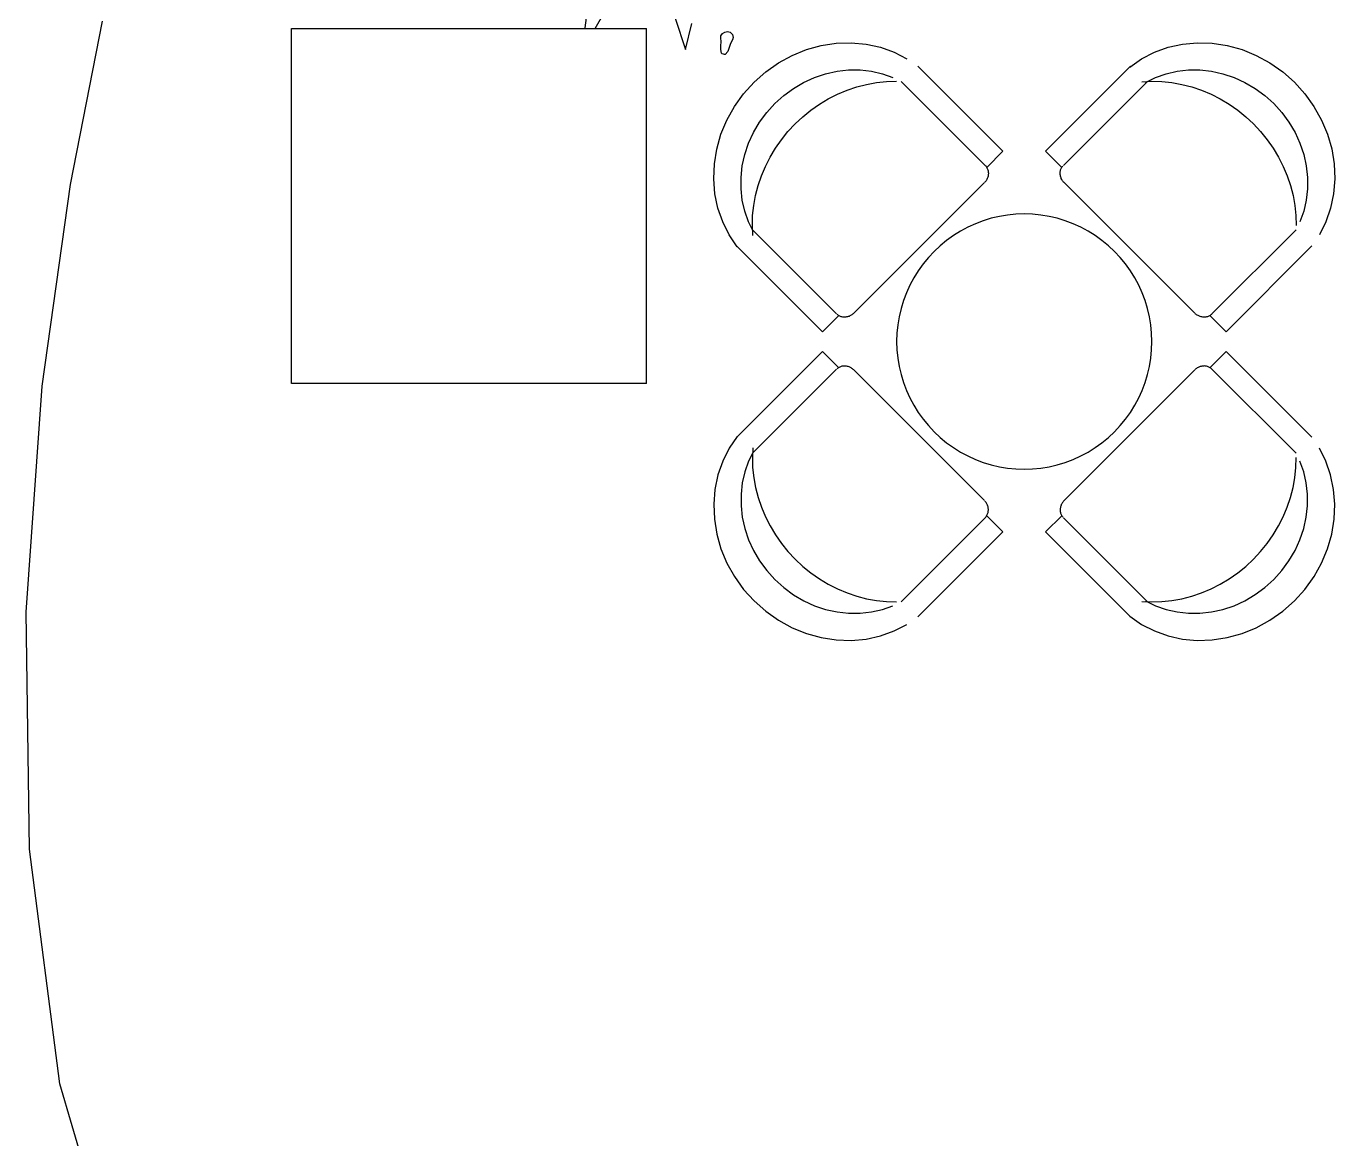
# Model space of a CAD drawing. Extents: x -81148 to 10972, y -53931 to 52487.
# Drawn here: x -34167 to -31090, y -28163 to -25546 of the extents above; entities that cross this region are included whole.
import ezdxf

# ---------------------------------------------------------------- set-up
doc = ezdxf.new("R2010")
doc.units = 0
doc.layers.get('0').update_dxf_attribs({"linetype": 'CONTINUOUS'})

msp = doc.modelspace()

# ---------------------------------------------------------------- linework, layer by layer
for p, q in [((-32832.6, -25395.8), (-32853.2, -25550)), ((-34062.7, -25918.9), (-33986.8, -25534.1)), ((-32829, -25551.4), (-32807.3, -25514.6)), ((-32640.7, -25527.2), (-32616.7, -25601.1)), ((-33542.9, -25551.4), (-32707.9, -25551.4)), ((-33542.9, -26386.4), (-33542.9, -25551.4)), ((-32853.2, -25550), (-32852.8, -25551.4)), ((-32707.9, -26386.4), (-32707.9, -25551.4)), ((-32616.7, -25601.1), (-32601.9, -25539.8)), ((-32533.2, -25568.6), (-32529.3, -25563.8)), ((-32529.3, -25563.8), (-32523.7, -25560.3)), ((-32523.7, -25560.3), (-32518, -25558.4)), ((-32518, -25558.4), (-32511.2, -25560)), ((-32511.2, -25560), (-32506.3, -25565.6)), ((-32506.3, -25565.6), (-32504.2, -25572.7)), ((-32533.7, -25574), (-32533.2, -25568.6)), ((-32532.6, -25583.1), (-32533.7, -25574)), ((-32533.7, -25601), (-32533.3, -25592.2)), ((-32533.3, -25592.2), (-32532.6, -25583.1)), ((-32513.5, -25596.7), (-32516.7, -25605.5)), ((-32510.6, -25587.4), (-32513.5, -25596.7)), ((-32505.9, -25578.7), (-32510.6, -25587.4)), ((-32504.2, -25572.7), (-32505.9, -25578.7)), ((-32331.9, -25601.3), (-32297.2, -25591.7)), ((-32297.2, -25591.7), (-32262, -25586.3)), ((-32262, -25586.3), (-32226.7, -25585.2)), ((-32226.7, -25585.2), (-32192, -25588.4)), ((-32192, -25588.4), (-32158.3, -25595.8)), ((-32158.3, -25595.8), (-32126, -25607.4)), ((-31513.9, -25607.4), (-31481.7, -25595.8)), ((-31481.7, -25595.8), (-31447.9, -25588.4)), ((-31447.9, -25588.4), (-31413.2, -25585.2)), ((-31413.2, -25585.2), (-31378, -25586.3)), ((-31378, -25586.3), (-31342.7, -25591.7)), ((-31342.7, -25591.7), (-31308, -25601.3)), ((-32531.5, -25609.6), (-32533.7, -25601)), ((-32529.9, -25611.2), (-32531.5, -25609.6)), ((-32527.3, -25612.4), (-32529.9, -25611.2)), ((-32524.7, -25613), (-32527.3, -25612.4)), ((-32522.8, -25612.7), (-32524.7, -25613)), ((-32516.7, -25605.5), (-32522.8, -25612.7)), ((-32397.6, -25632.5), (-32365.5, -25615)), ((-32365.5, -25615), (-32331.9, -25601.3)), ((-32126, -25607.4), (-32095.8, -25623)), ((-31571.9, -25642.3), (-31544.1, -25623)), ((-31544.1, -25623), (-31513.9, -25607.4)), ((-31308, -25601.3), (-31274.4, -25614.9)), ((-31274.4, -25614.9), (-31242.4, -25632.5)), ((-32455.1, -25678), (-32427.6, -25653.6)), ((-32427.6, -25653.6), (-32397.6, -25632.5)), ((-32313.2, -25666.9), (-32286.9, -25658)), ((-32286.9, -25658), (-32260, -25652.1)), ((-32260, -25652.1), (-32232.9, -25649.1)), ((-32232.9, -25649.1), (-32205.9, -25649.1)), ((-32205.9, -25649.1), (-32179.3, -25652.1)), ((-32179.3, -25652.1), (-32153.4, -25658)), ((-32153.4, -25658), (-32128.6, -25666.8)), ((-31870.2, -25840.5), (-32070.1, -25640.7)), ((-31769.7, -25840.5), (-31569.9, -25640.7)), ((-31511.3, -25666.8), (-31486.5, -25658)), ((-31486.5, -25658), (-31460.7, -25652.1)), ((-31460.7, -25652.1), (-31434.1, -25649.1)), ((-31434.1, -25649.1), (-31407, -25649.1)), ((-31407, -25649.1), (-31379.9, -25652.1)), ((-31379.9, -25652.1), (-31353, -25658)), ((-31353, -25658), (-31326.7, -25666.9)), ((-31242.4, -25632.5), (-31212.3, -25653.6)), ((-31212.3, -25653.6), (-31184.8, -25678)), ((-32479.8, -25705.3), (-32455.1, -25678)), ((-32362.9, -25692.7), (-32338.7, -25678.5)), ((-32338.7, -25678.5), (-32313.2, -25666.9)), ((-32236.7, -25696.9), (-32213.8, -25689.2)), ((-32213.8, -25689.2), (-32190.6, -25683.2)), ((-32190.6, -25683.2), (-32167.1, -25678.9)), ((-32167.1, -25678.9), (-32143.5, -25676.4)), ((-32143.5, -25676.4), (-32120, -25675.7)), ((-31911.9, -25873.7), (-32109.6, -25676)), ((-31728, -25873.7), (-31530.3, -25676)), ((-31543.3, -25676.8), (-31520, -25675.7)), ((-31534.7, -25678.4), (-31511.3, -25666.8)), ((-31520, -25675.7), (-31496.4, -25676.4)), ((-31496.4, -25676.4), (-31472.9, -25678.9)), ((-31472.9, -25678.9), (-31449.4, -25683.1)), ((-31449.4, -25683.1), (-31426.1, -25689.2)), ((-31426.1, -25689.2), (-31403.3, -25696.9)), ((-31326.7, -25666.9), (-31301.3, -25678.5)), ((-31301.3, -25678.5), (-31277, -25692.7)), ((-31184.8, -25678), (-31160.2, -25705.3)), ((-32501.2, -25735.1), (-32479.8, -25705.3)), ((-32406.6, -25728.4), (-32385.6, -25709.4)), ((-32385.6, -25709.4), (-32362.9, -25692.7)), ((-32301.7, -25729.9), (-32280.7, -25717.3)), ((-32280.7, -25717.3), (-32259, -25706.3)), ((-32259, -25706.3), (-32236.7, -25696.9)), ((-31403.3, -25696.9), (-31380.9, -25706.3)), ((-31380.9, -25706.3), (-31359.2, -25717.3)), ((-31359.2, -25717.3), (-31338.2, -25729.9)), ((-31277, -25692.7), (-31254.3, -25709.4)), ((-31254.3, -25709.4), (-31233.3, -25728.3)), ((-31160.2, -25705.3), (-31138.8, -25735.1)), ((-32519, -25767), (-32501.2, -25735.1)), ((-32442.3, -25772.1), (-32425.6, -25749.3)), ((-32425.6, -25749.3), (-32406.6, -25728.4)), ((-32340.9, -25759.4), (-32321.8, -25743.9)), ((-32321.8, -25743.9), (-32301.7, -25729.9)), ((-31338.2, -25729.9), (-31318.2, -25743.9)), ((-31318.2, -25743.9), (-31299.1, -25759.4)), ((-31233.3, -25728.3), (-31214.4, -25749.3)), ((-31214.4, -25749.3), (-31197.7, -25772.1)), ((-31138.8, -25735.1), (-31120.9, -25767)), ((-32533, -25800.5), (-32519, -25767)), ((-32456.5, -25796.3), (-32442.3, -25772.1)), ((-32375.6, -25794.1), (-32358.8, -25776.1)), ((-32358.8, -25776.1), (-32340.9, -25759.4)), ((-31299.1, -25759.4), (-31281.1, -25776.1)), ((-31281.1, -25776.1), (-31264.3, -25794.1)), ((-31197.7, -25772.1), (-31183.4, -25796.3)), ((-31120.9, -25767), (-31107, -25800.5)), ((-32542.9, -25835.2), (-32533, -25800.5)), ((-32468.1, -25821.8), (-32456.5, -25796.3)), ((-32405.1, -25833.3), (-32391.1, -25813.2)), ((-32391.1, -25813.2), (-32375.6, -25794.1)), ((-31264.3, -25794.1), (-31248.9, -25813.2)), ((-31248.9, -25813.2), (-31234.8, -25833.3)), ((-31183.4, -25796.3), (-31171.8, -25821.7)), ((-31107, -25800.5), (-31097, -25835.1)), ((-32548.6, -25870.4), (-32542.9, -25835.2)), ((-32476.9, -25848.1), (-32468.1, -25821.8)), ((-32417.7, -25854.2), (-32405.1, -25833.3)), ((-31908, -25878.3), (-31870.2, -25840.5)), ((-31731.9, -25878.3), (-31769.7, -25840.5)), ((-31234.8, -25833.3), (-31222.3, -25854.2)), ((-31171.8, -25821.7), (-31163, -25848.1)), ((-31097, -25835.1), (-31091.3, -25870.3)), ((-32550.1, -25905.6), (-32548.6, -25870.4)), ((-32485.9, -25902.1), (-32482.9, -25875)), ((-32482.9, -25875), (-32476.9, -25848.1)), ((-32428.7, -25876), (-32417.7, -25854.2)), ((-31911.9, -25873.7), (-31910.7, -25875)), ((-31910.7, -25875), (-31909.6, -25876.4)), ((-31730.4, -25876.4), (-31729.2, -25875)), ((-31222.3, -25854.2), (-31211.2, -25876)), ((-31163, -25848.1), (-31157, -25874.9)), ((-31157, -25874.9), (-31154, -25902.1)), ((-31091.3, -25870.3), (-31089.8, -25905.6)), ((-32547.3, -25940.4), (-32550.1, -25905.6)), ((-32485.9, -25929.1), (-32485.9, -25902.1)), ((-32445.8, -25921.2), (-32438.1, -25898.3)), ((-32438.1, -25898.3), (-32428.7, -25876)), ((-31909.6, -25876.4), (-31908.5, -25877.9)), ((-31908.5, -25877.9), (-31907.6, -25879.4)), ((-31907.1, -25904.7), (-31907.9, -25906.5)), ((-31907.6, -25879.4), (-31906.8, -25881)), ((-31906.3, -25902.9), (-31907.1, -25904.7)), ((-31906.8, -25881), (-31906.1, -25882.7)), ((-31905.7, -25901.1), (-31906.3, -25902.9)), ((-31906.1, -25882.7), (-31905.5, -25884.5)), ((-31905.2, -25899.3), (-31905.7, -25901.1)), ((-31905.5, -25884.5), (-31905, -25886.2)), ((-31904.8, -25897.4), (-31905.2, -25899.3)), ((-31905, -25886.2), (-31904.7, -25888)), ((-31904.5, -25895.5), (-31904.8, -25897.4)), ((-31904.7, -25888), (-31904.5, -25889.9)), ((-31904.5, -25889.9), (-31904.4, -25891.8)), ((-31904.4, -25893.6), (-31904.5, -25895.5)), ((-31904.4, -25891.8), (-31904.4, -25893.6)), ((-31735.6, -25891.8), (-31735.5, -25889.9)), ((-31735.5, -25893.6), (-31735.6, -25891.8)), ((-31735.5, -25889.9), (-31735.2, -25888)), ((-31735.4, -25895.5), (-31735.5, -25893.6)), ((-31735.1, -25897.4), (-31735.4, -25895.5)), ((-31735.2, -25888), (-31734.9, -25886.2)), ((-31734.7, -25899.3), (-31735.1, -25897.4)), ((-31734.9, -25886.2), (-31734.4, -25884.5)), ((-31734.2, -25901.1), (-31734.7, -25899.3)), ((-31734.4, -25884.5), (-31733.8, -25882.7)), ((-31733.6, -25902.9), (-31734.2, -25901.1)), ((-31733.8, -25882.7), (-31733.1, -25881)), ((-31732.9, -25904.7), (-31733.6, -25902.9)), ((-31733.1, -25881), (-31732.3, -25879.4)), ((-31732, -25906.5), (-31732.9, -25904.7)), ((-31732.3, -25879.4), (-31731.4, -25877.9)), ((-31731.4, -25877.9), (-31730.4, -25876.4)), ((-31211.2, -25876), (-31201.8, -25898.3)), ((-31201.8, -25898.3), (-31194.1, -25921.2)), ((-31154, -25902.1), (-31154, -25929.1)), ((-31089.8, -25905.6), (-31092.7, -25940.4)), ((-34128.6, -26393), (-34062.7, -25918.9)), ((-32482.9, -25955.7), (-32485.9, -25929.1)), ((-32451.8, -25944.4), (-32445.8, -25921.2)), ((-32220.6, -26221.3), (-31913.7, -25914.3)), ((-31911.1, -25911.4), (-31912.4, -25912.9)), ((-31909.9, -25909.8), (-31911.1, -25911.4)), ((-31908.9, -25908.2), (-31909.9, -25909.8)), ((-31907.9, -25906.5), (-31908.9, -25908.2)), ((-31731.1, -25908.2), (-31732, -25906.5)), ((-31730, -25909.8), (-31731.1, -25908.2)), ((-31728.8, -25911.4), (-31730, -25909.8)), ((-31727.6, -25912.9), (-31728.8, -25911.4)), ((-31726.2, -25914.3), (-31727.6, -25912.9)), ((-31419.3, -26221.3), (-31726.2, -25914.3)), ((-31194.1, -25921.2), (-31188.1, -25944.4)), ((-31154, -25929.1), (-31157, -25955.7)), ((-32540.2, -25974.3), (-32547.3, -25940.4)), ((-32477, -25981.5), (-32482.9, -25955.7)), ((-32456.1, -25967.9), (-32451.8, -25944.4)), ((-31188.1, -25944.4), (-31183.8, -25967.9)), ((-31157, -25955.7), (-31163, -25981.5)), ((-31092.7, -25940.4), (-31099.8, -25974.3)), ((-32528.9, -26006.6), (-32540.2, -25974.3)), ((-32468.1, -26006.3), (-32477, -25981.5)), ((-32459.2, -26015), (-32458.6, -25991.5)), ((-32458.6, -25991.5), (-32456.1, -25967.9)), ((-31897.6, -25998.2), (-31916.4, -26003.9)), ((-31878.5, -25993.8), (-31897.6, -25998.2)), ((-31859.1, -25990.6), (-31878.5, -25993.8)), ((-31839.6, -25988.7), (-31859.1, -25990.6)), ((-31820, -25988), (-31839.6, -25988.7)), ((-31800.3, -25988.7), (-31820, -25988)), ((-31780.8, -25990.6), (-31800.3, -25988.7)), ((-31761.4, -25993.8), (-31780.8, -25990.6)), ((-31742.3, -25998.2), (-31761.4, -25993.8)), ((-31723.5, -26003.9), (-31742.3, -25998.2)), ((-31183.8, -25967.9), (-31181.4, -25991.5)), ((-31181.4, -25991.5), (-31180.7, -26015)), ((-31163, -25981.5), (-31171.8, -26006.3)), ((-31099.8, -25974.3), (-31111, -26006.6)), ((-32513.7, -26037), (-32528.9, -26006.6)), ((-32456.5, -26029.8), (-32468.1, -26006.3)), ((-32458.1, -26038.4), (-32459.2, -26015)), ((-32261.3, -26223), (-32459, -26025.4)), ((-31970, -26028.2), (-31986.6, -26038.6)), ((-31952.6, -26019), (-31970, -26028.2)), ((-31934.8, -26010.9), (-31952.6, -26019)), ((-31916.4, -26003.9), (-31934.8, -26010.9)), ((-31705.2, -26010.9), (-31723.5, -26003.9)), ((-31687.3, -26019), (-31705.2, -26010.9)), ((-31670, -26028.2), (-31687.3, -26019)), ((-31653.3, -26038.6), (-31670, -26028.2)), ((-31378.6, -26223), (-31180.9, -26025.4)), ((-31111, -26006.6), (-31126.2, -26037)), ((-32494.7, -26065), (-32513.7, -26037)), ((-32002.6, -26050), (-32017.8, -26062.5)), ((-31986.6, -26038.6), (-32002.6, -26050)), ((-31637.3, -26050), (-31653.3, -26038.6)), ((-31622.2, -26062.5), (-31637.3, -26050)), ((-32294.4, -26264.8), (-32496.4, -26062.8)), ((-32045.5, -26090.2), (-32058, -26105.4)), ((-32032.1, -26075.9), (-32045.5, -26090.2)), ((-32017.8, -26062.5), (-32032.1, -26075.9)), ((-31607.8, -26075.9), (-31622.2, -26062.5)), ((-31594.4, -26090.2), (-31607.8, -26075.9)), ((-31582, -26105.4), (-31594.4, -26090.2)), ((-31345.5, -26264.8), (-31143.5, -26062.8)), ((-32069.4, -26121.4), (-32079.8, -26138)), ((-32058, -26105.4), (-32069.4, -26121.4)), ((-31570.5, -26121.4), (-31582, -26105.4)), ((-31560.2, -26138), (-31570.5, -26121.4)), ((-32079.8, -26138), (-32089, -26155.3)), ((-31550.9, -26155.3), (-31560.2, -26138)), ((-32097.1, -26173.2), (-32104, -26191.6)), ((-32089, -26155.3), (-32097.1, -26173.2)), ((-31542.8, -26173.2), (-31550.9, -26155.3)), ((-31535.9, -26191.6), (-31542.8, -26173.2)), ((-32109.7, -26210.4), (-32114.2, -26229.5)), ((-32104, -26191.6), (-32109.7, -26210.4)), ((-31530.2, -26210.4), (-31535.9, -26191.6)), ((-31525.7, -26229.5), (-31530.2, -26210.4)), ((-32294.4, -26264.8), (-32257, -26227.3)), ((-32258.6, -26225.4), (-32260, -26224.3)), ((-32257.1, -26226.4), (-32258.6, -26225.4)), ((-32255.5, -26227.4), (-32257.1, -26226.4)), ((-32253.9, -26228.2), (-32255.5, -26227.4)), ((-32252.2, -26228.9), (-32253.9, -26228.2)), ((-32250.5, -26229.5), (-32252.2, -26228.9)), ((-32248.7, -26229.9), (-32250.5, -26229.5)), ((-32246.9, -26230.3), (-32248.7, -26229.9)), ((-32245.1, -26230.5), (-32246.9, -26230.3)), ((-32243.2, -26230.6), (-32245.1, -26230.5)), ((-32241.3, -26230.6), (-32243.2, -26230.6)), ((-32239.5, -26230.4), (-32241.3, -26230.6)), ((-32237.6, -26230.2), (-32239.5, -26230.4)), ((-32235.7, -26229.8), (-32237.6, -26230.2)), ((-32233.9, -26229.3), (-32235.7, -26229.8)), ((-32232, -26228.7), (-32233.9, -26229.3)), ((-32230.2, -26227.9), (-32232, -26228.7)), ((-32228.5, -26227.1), (-32230.2, -26227.9)), ((-32226.8, -26226.1), (-32228.5, -26227.1)), ((-32225.2, -26225), (-32226.8, -26226.1)), ((-32223.6, -26223.9), (-32225.2, -26225)), ((-32222.1, -26222.6), (-32223.6, -26223.9)), ((-32220.6, -26221.3), (-32222.1, -26222.6)), ((-32114.2, -26229.5), (-32117.4, -26248.9)), ((-31522.5, -26248.9), (-31525.7, -26229.5)), ((-31416.3, -26223.9), (-31417.9, -26222.6)), ((-31414.8, -26225), (-31416.3, -26223.9)), ((-31413.1, -26226.1), (-31414.8, -26225)), ((-31411.4, -26227.1), (-31413.1, -26226.1)), ((-31409.7, -26227.9), (-31411.4, -26227.1)), ((-31407.9, -26228.6), (-31409.7, -26227.9)), ((-31406.1, -26229.3), (-31407.9, -26228.6)), ((-31404.2, -26229.8), (-31406.1, -26229.3)), ((-31402.3, -26230.2), (-31404.2, -26229.8)), ((-31400.5, -26230.4), (-31402.3, -26230.2)), ((-31398.6, -26230.6), (-31400.5, -26230.4)), ((-31396.7, -26230.6), (-31398.6, -26230.6)), ((-31394.8, -26230.5), (-31396.7, -26230.6)), ((-31393, -26230.3), (-31394.8, -26230.5)), ((-31391.2, -26229.9), (-31393, -26230.3)), ((-31389.4, -26229.5), (-31391.2, -26229.9)), ((-31387.7, -26228.9), (-31389.4, -26229.5)), ((-31386, -26228.2), (-31387.7, -26228.9)), ((-31384.4, -26227.3), (-31386, -26228.2)), ((-31382.8, -26226.4), (-31384.4, -26227.3)), ((-31345.5, -26264.8), (-31382.9, -26227.3)), ((-31381.3, -26225.4), (-31382.8, -26226.4)), ((-31379.9, -26224.3), (-31381.3, -26225.4)), ((-31378.6, -26223), (-31379.9, -26224.3)), ((-32119.3, -26268.4), (-32120, -26288)), ((-32117.4, -26248.9), (-32119.3, -26268.4)), ((-31520.6, -26268.4), (-31522.5, -26248.9)), ((-31520, -26288), (-31520.6, -26268.4)), ((-32120, -26288), (-32119.3, -26307.6)), ((-31520.6, -26307.6), (-31520, -26288)), ((-32294.4, -26311.3), (-32496.4, -26513.3)), ((-32294.4, -26311.3), (-32257, -26348.7)), ((-32119.3, -26307.6), (-32117.4, -26327.2)), ((-32117.4, -26327.2), (-32114.2, -26346.6)), ((-31525.7, -26346.6), (-31522.5, -26327.2)), ((-31522.5, -26327.2), (-31520.6, -26307.6)), ((-31345.5, -26311.3), (-31382.9, -26348.7)), ((-31345.5, -26311.3), (-31143.5, -26513.2)), ((-32261.3, -26353), (-32459, -26550.7)), ((-32258.6, -26350.7), (-32260, -26351.8)), ((-32257.1, -26349.6), (-32258.6, -26350.7)), ((-32255.5, -26348.7), (-32257.1, -26349.6)), ((-32253.9, -26347.9), (-32255.5, -26348.7)), ((-32252.2, -26347.2), (-32253.9, -26347.9)), ((-32250.5, -26346.6), (-32252.2, -26347.2)), ((-32248.7, -26346.1), (-32250.5, -26346.6)), ((-32246.9, -26345.8), (-32248.7, -26346.1)), ((-32245.1, -26345.6), (-32246.9, -26345.8)), ((-32243.2, -26345.5), (-32245.1, -26345.6)), ((-32241.3, -26345.5), (-32243.2, -26345.5)), ((-32239.5, -26345.6), (-32241.3, -26345.5)), ((-32237.6, -26345.9), (-32239.5, -26345.6)), ((-32235.7, -26346.3), (-32237.6, -26345.9)), ((-32233.9, -26346.8), (-32235.7, -26346.3)), ((-32232, -26347.4), (-32233.9, -26346.8)), ((-32230.2, -26348.1), (-32232, -26347.4)), ((-32228.5, -26349), (-32230.2, -26348.1)), ((-32226.8, -26350), (-32228.5, -26349)), ((-32225.2, -26351), (-32226.8, -26350)), ((-32223.6, -26352.2), (-32225.2, -26351)), ((-32222.1, -26353.4), (-32223.6, -26352.2)), ((-32220.6, -26354.8), (-32222.1, -26353.4)), ((-32220.6, -26354.8), (-31913.7, -26661.7)), ((-32114.2, -26346.6), (-32109.7, -26365.7)), ((-32109.7, -26365.7), (-32104, -26384.5)), ((-31419.3, -26354.8), (-31726.2, -26661.7)), ((-31535.9, -26384.5), (-31530.2, -26365.7)), ((-31530.2, -26365.7), (-31525.7, -26346.6)), ((-31416.3, -26352.2), (-31417.8, -26353.4)), ((-31414.8, -26351), (-31416.3, -26352.2)), ((-31413.1, -26349.9), (-31414.8, -26351)), ((-31411.4, -26349), (-31413.1, -26349.9)), ((-31409.7, -26348.1), (-31411.4, -26349)), ((-31407.9, -26347.4), (-31409.7, -26348.1)), ((-31406.1, -26346.8), (-31407.9, -26347.4)), ((-31404.2, -26346.3), (-31406.1, -26346.8)), ((-31402.3, -26345.9), (-31404.2, -26346.3)), ((-31400.5, -26345.6), (-31402.3, -26345.9)), ((-31398.6, -26345.5), (-31400.5, -26345.6)), ((-31396.7, -26345.4), (-31398.6, -26345.5)), ((-31394.8, -26345.6), (-31396.7, -26345.4)), ((-31393, -26345.8), (-31394.8, -26345.6)), ((-31391.2, -26346.1), (-31393, -26345.8)), ((-31389.4, -26346.6), (-31391.2, -26346.1)), ((-31387.7, -26347.2), (-31389.4, -26346.6)), ((-31386, -26347.9), (-31387.7, -26347.2)), ((-31384.4, -26348.7), (-31386, -26347.9)), ((-31382.8, -26349.6), (-31384.4, -26348.7)), ((-31381.3, -26350.6), (-31382.8, -26349.6)), ((-31379.9, -26351.8), (-31381.3, -26350.6)), ((-31378.6, -26353), (-31379.9, -26351.8)), ((-31378.6, -26353), (-31180.9, -26550.7)), ((-34166.6, -26924.7), (-34128.6, -26393)), ((-32707.9, -26386.4), (-33542.9, -26386.4)), ((-32104, -26384.5), (-32097.1, -26402.8)), ((-31542.8, -26402.8), (-31535.9, -26384.5)), ((-32097.1, -26402.8), (-32089, -26420.7)), ((-32089, -26420.7), (-32079.8, -26438)), ((-31560.2, -26438), (-31550.9, -26420.7)), ((-31550.9, -26420.7), (-31542.8, -26402.8)), ((-32079.8, -26438), (-32069.4, -26454.7)), ((-32069.4, -26454.7), (-32058, -26470.7)), ((-31582, -26470.7), (-31570.5, -26454.7)), ((-31570.5, -26454.7), (-31560.2, -26438)), ((-32058, -26470.7), (-32045.5, -26485.8)), ((-32045.5, -26485.8), (-32032.1, -26500.2)), ((-31607.8, -26500.2), (-31594.4, -26485.8)), ((-31594.4, -26485.8), (-31582, -26470.7)), ((-32494.7, -26511), (-32513.7, -26539)), ((-32032.1, -26500.2), (-32017.8, -26513.6)), ((-32017.8, -26513.6), (-32002.6, -26526)), ((-31637.3, -26526), (-31622.2, -26513.6)), ((-31622.2, -26513.6), (-31607.8, -26500.2)), ((-32513.7, -26539), (-32528.9, -26569.4)), ((-32456.5, -26546.3), (-32468.1, -26569.7)), ((-32458.1, -26537.7), (-32459.2, -26561.1)), ((-32002.6, -26526), (-31986.6, -26537.5)), ((-31986.6, -26537.5), (-31970, -26547.8)), ((-31970, -26547.8), (-31952.6, -26557.1)), ((-31687.3, -26557.1), (-31670, -26547.8)), ((-31670, -26547.8), (-31653.3, -26537.5)), ((-31653.3, -26537.5), (-31637.3, -26526)), ((-31111, -26569.4), (-31126.2, -26539)), ((-32528.9, -26569.4), (-32540.2, -26601.8)), ((-32468.1, -26569.7), (-32477, -26594.5)), ((-32459.2, -26561.1), (-32458.6, -26584.6)), ((-31952.6, -26557.1), (-31934.8, -26565.2)), ((-31934.8, -26565.2), (-31916.4, -26572.1)), ((-31916.4, -26572.1), (-31897.6, -26577.8)), ((-31897.6, -26577.8), (-31878.5, -26582.3)), ((-31878.5, -26582.3), (-31859.1, -26585.5)), ((-31780.8, -26585.5), (-31761.4, -26582.3)), ((-31761.4, -26582.3), (-31742.3, -26577.8)), ((-31742.3, -26577.8), (-31723.5, -26572.1)), ((-31723.5, -26572.1), (-31705.2, -26565.2)), ((-31705.2, -26565.2), (-31687.3, -26557.1)), ((-31181.4, -26584.6), (-31180.7, -26561)), ((-31163, -26594.5), (-31171.8, -26569.7)), ((-31099.7, -26601.8), (-31111, -26569.4)), ((-32540.2, -26601.8), (-32547.3, -26635.6)), ((-32477, -26594.5), (-32482.9, -26620.4)), ((-32458.6, -26584.6), (-32456.1, -26608.2)), ((-32456.1, -26608.2), (-32451.8, -26631.6)), ((-31859.1, -26585.5), (-31839.6, -26587.4)), ((-31839.6, -26587.4), (-31820, -26588)), ((-31820, -26588), (-31800.3, -26587.4)), ((-31800.3, -26587.4), (-31780.8, -26585.5)), ((-31188.1, -26631.6), (-31183.8, -26608.2)), ((-31183.8, -26608.2), (-31181.4, -26584.6)), ((-31157, -26620.4), (-31163, -26594.5)), ((-31092.6, -26635.6), (-31099.7, -26601.8)), ((-32547.3, -26635.6), (-32550.1, -26670.4)), ((-32482.9, -26620.4), (-32485.9, -26647)), ((-32451.8, -26631.6), (-32445.8, -26654.9)), ((-31194.1, -26654.9), (-31188.1, -26631.6)), ((-31154, -26647), (-31157, -26620.4)), ((-31089.8, -26670.4), (-31092.6, -26635.6)), ((-32550.1, -26670.4), (-32548.6, -26705.7)), ((-32485.9, -26647), (-32485.9, -26674)), ((-32485.9, -26674), (-32482.9, -26701.1)), ((-32445.8, -26654.9), (-32438.1, -26677.7)), ((-31911.1, -26664.7), (-31912.3, -26663.2)), ((-31909.9, -26666.2), (-31911.1, -26664.7)), ((-31908.9, -26667.9), (-31909.9, -26666.2)), ((-31907.9, -26669.6), (-31908.9, -26667.9)), ((-31907.1, -26671.3), (-31907.9, -26669.6)), ((-31906.3, -26673.1), (-31907.1, -26671.3)), ((-31905.7, -26674.9), (-31906.3, -26673.1)), ((-31905.2, -26676.8), (-31905.7, -26674.9)), ((-31734.2, -26674.9), (-31734.7, -26676.8)), ((-31733.6, -26673.1), (-31734.2, -26674.9)), ((-31732.9, -26671.3), (-31733.6, -26673.1)), ((-31732, -26669.6), (-31732.9, -26671.3)), ((-31731.1, -26667.9), (-31732, -26669.6)), ((-31730, -26666.2), (-31731.1, -26667.9)), ((-31728.8, -26664.7), (-31730, -26666.2)), ((-31727.6, -26663.2), (-31728.8, -26664.7)), ((-31726.2, -26661.7), (-31727.6, -26663.2)), ((-31201.8, -26677.7), (-31194.1, -26654.9)), ((-31157, -26701.1), (-31154, -26674)), ((-31154, -26674), (-31154, -26647)), ((-31091.3, -26705.7), (-31089.8, -26670.4)), ((-32548.6, -26705.7), (-32542.9, -26740.9)), ((-32482.9, -26701.1), (-32476.9, -26728)), ((-32438.1, -26677.7), (-32428.7, -26700.1)), ((-32428.7, -26700.1), (-32417.7, -26721.8)), ((-31911.9, -26702.4), (-32109.6, -26900.1)), ((-31911.9, -26702.4), (-31910.7, -26701.1)), ((-31910.7, -26701.1), (-31909.6, -26699.7)), ((-31909.6, -26699.7), (-31908.5, -26698.2)), ((-31908.5, -26698.2), (-31907.6, -26696.6)), ((-31908, -26697.7), (-31870.2, -26735.5)), ((-31907.6, -26696.6), (-31906.8, -26695)), ((-31906.8, -26695), (-31906.1, -26693.3)), ((-31906.1, -26693.3), (-31905.5, -26691.6)), ((-31905.5, -26691.6), (-31905, -26689.8)), ((-31904.8, -26678.7), (-31905.2, -26676.8)), ((-31905, -26689.8), (-31904.7, -26688)), ((-31904.5, -26680.5), (-31904.8, -26678.7)), ((-31904.7, -26688), (-31904.5, -26686.2)), ((-31904.4, -26682.4), (-31904.5, -26680.5)), ((-31904.5, -26686.2), (-31904.4, -26684.3)), ((-31904.4, -26684.3), (-31904.4, -26682.4)), ((-31731.9, -26697.7), (-31769.7, -26735.5)), ((-31735.4, -26680.5), (-31735.5, -26682.4)), ((-31735.5, -26682.4), (-31735.5, -26684.3)), ((-31735.5, -26684.3), (-31735.4, -26686.2)), ((-31735.1, -26678.7), (-31735.4, -26680.5)), ((-31735.4, -26686.2), (-31735.2, -26688)), ((-31735.2, -26688), (-31734.9, -26689.8)), ((-31734.7, -26676.8), (-31735.1, -26678.7)), ((-31734.9, -26689.8), (-31734.4, -26691.6)), ((-31734.4, -26691.6), (-31733.8, -26693.3)), ((-31733.8, -26693.3), (-31733.1, -26695)), ((-31733.1, -26695), (-31732.3, -26696.6)), ((-31732.3, -26696.6), (-31731.4, -26698.2)), ((-31731.4, -26698.2), (-31730.3, -26699.7)), ((-31730.3, -26699.7), (-31729.2, -26701.1)), ((-31728, -26702.4), (-31530.3, -26900.1)), ((-31222.2, -26721.8), (-31211.2, -26700.1)), ((-31211.2, -26700.1), (-31201.8, -26677.7)), ((-31163, -26728), (-31157, -26701.1)), ((-31097, -26740.9), (-31091.3, -26705.7)), ((-32476.9, -26728), (-32468.1, -26754.3)), ((-32417.7, -26721.8), (-32405.1, -26742.8)), ((-31870.2, -26735.5), (-32070, -26935.4)), ((-31769.7, -26735.5), (-31569.9, -26935.4)), ((-31234.8, -26742.8), (-31222.2, -26721.8)), ((-31171.8, -26754.3), (-31163, -26728)), ((-32542.9, -26740.9), (-32533, -26775.5)), ((-32468.1, -26754.3), (-32456.5, -26779.7)), ((-32405.1, -26742.8), (-32391, -26762.9)), ((-32391, -26762.9), (-32375.6, -26781.9)), ((-31264.3, -26781.9), (-31248.9, -26762.9)), ((-31248.9, -26762.9), (-31234.8, -26742.8)), ((-31183.4, -26779.7), (-31171.8, -26754.3)), ((-31106.9, -26775.5), (-31097, -26740.9)), ((-32533, -26775.5), (-32519, -26809)), ((-32456.5, -26779.7), (-32442.3, -26804)), ((-32375.6, -26781.9), (-32358.8, -26799.9)), ((-31281.1, -26799.9), (-31264.3, -26781.9)), ((-31197.7, -26804), (-31183.4, -26779.7)), ((-31120.9, -26809), (-31106.9, -26775.5)), ((-32519, -26809), (-32501.2, -26840.9)), ((-32442.3, -26804), (-32425.6, -26826.7)), ((-32425.6, -26826.7), (-32406.6, -26847.7)), ((-32358.8, -26799.9), (-32340.9, -26816.7)), ((-32340.9, -26816.7), (-32321.8, -26832.1)), ((-31318.1, -26832.1), (-31299.1, -26816.7)), ((-31299.1, -26816.7), (-31281.1, -26799.9)), ((-31233.3, -26847.7), (-31214.4, -26826.7)), ((-31214.4, -26826.7), (-31197.7, -26804)), ((-31138.7, -26840.9), (-31120.9, -26809)), ((-32501.2, -26840.9), (-32479.8, -26870.8)), ((-32406.6, -26847.7), (-32385.6, -26866.7)), ((-32321.8, -26832.1), (-32301.7, -26846.2)), ((-32301.7, -26846.2), (-32280.7, -26858.8)), ((-32280.7, -26858.8), (-32259, -26869.8)), ((-31380.9, -26869.8), (-31359.2, -26858.7)), ((-31359.2, -26858.7), (-31338.2, -26846.2)), ((-31338.2, -26846.2), (-31318.1, -26832.1)), ((-31254.3, -26866.6), (-31233.3, -26847.7)), ((-31160.1, -26870.8), (-31138.7, -26840.9)), ((-32479.8, -26870.8), (-32455.1, -26898.1)), ((-32385.6, -26866.7), (-32362.9, -26883.4)), ((-32362.9, -26883.4), (-32338.6, -26897.6)), ((-32259, -26869.8), (-32236.6, -26879.2)), ((-32236.6, -26879.2), (-32213.8, -26886.9)), ((-32213.8, -26886.9), (-32190.5, -26892.9)), ((-31449.4, -26892.9), (-31426.1, -26886.9)), ((-31426.1, -26886.9), (-31403.3, -26879.2)), ((-31403.3, -26879.2), (-31380.9, -26869.8)), ((-31301.3, -26897.6), (-31277, -26883.3)), ((-31277, -26883.3), (-31254.3, -26866.6)), ((-31184.8, -26898.1), (-31160.1, -26870.8)), ((-32455.1, -26898.1), (-32427.6, -26922.5)), ((-32338.6, -26897.6), (-32313.2, -26909.2)), ((-32313.2, -26909.2), (-32286.9, -26918)), ((-32286.9, -26918), (-32260, -26924)), ((-32190.5, -26892.9), (-32167.1, -26897.2)), ((-32179.3, -26924), (-32153.4, -26918)), ((-32167.1, -26897.2), (-32143.5, -26899.6)), ((-32153.4, -26918), (-32128.6, -26909.2)), ((-32143.5, -26899.6), (-32120, -26900.3)), ((-31543.3, -26899.2), (-31520, -26900.3)), ((-31534.7, -26897.6), (-31511.3, -26909.2)), ((-31520, -26900.3), (-31496.4, -26899.6)), ((-31511.3, -26909.2), (-31486.5, -26918)), ((-31496.4, -26899.6), (-31472.8, -26897.2)), ((-31486.5, -26918), (-31460.6, -26924)), ((-31472.8, -26897.2), (-31449.4, -26892.9)), ((-31379.9, -26924), (-31353, -26918)), ((-31353, -26918), (-31326.7, -26909.2)), ((-31326.7, -26909.2), (-31301.3, -26897.6)), ((-31212.3, -26922.5), (-31184.8, -26898.1)), ((-34158.9, -27482.2), (-34166.6, -26924.7)), ((-32427.6, -26922.5), (-32397.6, -26943.6)), ((-32397.6, -26943.6), (-32365.5, -26961.1)), ((-32260, -26924), (-32232.9, -26927)), ((-32232.9, -26927), (-32205.9, -26927)), ((-32205.9, -26927), (-32179.3, -26924)), ((-31571.9, -26933.8), (-31544.1, -26953.1)), ((-31460.6, -26924), (-31434, -26927)), ((-31434, -26927), (-31407, -26927)), ((-31407, -26927), (-31379.9, -26924)), ((-31274.4, -26961.1), (-31242.4, -26943.6)), ((-31242.4, -26943.6), (-31212.3, -26922.5)), ((-32365.5, -26961.1), (-32331.9, -26974.8)), ((-32331.9, -26974.8), (-32297.2, -26984.4)), ((-32192, -26987.7), (-32158.2, -26980.2)), ((-32158.2, -26980.2), (-32126, -26968.6)), ((-32126, -26968.6), (-32095.8, -26953.1)), ((-31544.1, -26953.1), (-31513.9, -26968.6)), ((-31513.9, -26968.6), (-31481.7, -26980.2)), ((-31481.7, -26980.2), (-31447.9, -26987.6)), ((-31342.7, -26984.3), (-31308, -26974.7)), ((-31308, -26974.7), (-31274.4, -26961.1)), ((-32297.2, -26984.4), (-32262, -26989.7)), ((-32262, -26989.7), (-32226.7, -26990.8)), ((-32226.7, -26990.8), (-32192, -26987.7)), ((-31447.9, -26987.6), (-31413.2, -26990.8)), ((-31413.2, -26990.8), (-31377.9, -26989.7)), ((-31377.9, -26989.7), (-31342.7, -26984.3)), ((-34087.8, -28033.8), (-34158.9, -27482.2)), ((-33935.5, -28547.5), (-34087.8, -28033.8))]:
    msp.add_line(p, q)

doc.saveas('drawing.dxf')
